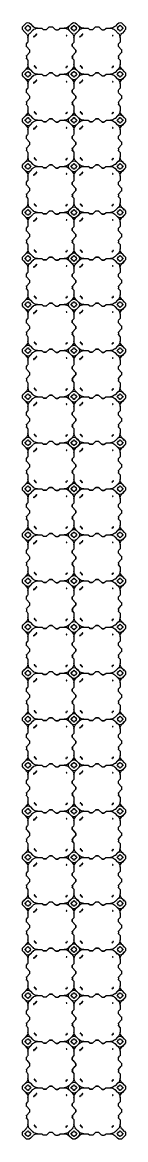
# Model space of a CAD drawing. Header units: millimetres. Extents: x -1612139 to -1260738, y 1141106 to 1536160.
# Drawn here: x -1325998 to -1324878, y 1169915 to 1182043 of the extents above; entities that cross this region are included whole.
import ezdxf

# ---------------------------------------------------------------- set-up
doc = ezdxf.new("R2010")
doc.units = ezdxf.units.MM
doc.header["$LTSCALE"] = 10
doc.layers.add('W-FLOAT_BOWL浮筒', color=253, linetype='CONTINUOUS')

# ---------------------------------------------------------------- blocks, each defined once
blk = doc.blocks.new('浮筒')
at = {"layer": 'W-FLOAT_BOWL浮筒'}
for p, q in [((49794, 2577), (49816, 2599)), ((49870, 2599), (49898, 2571)), ((49948, 2550), (49992, 2550)), ((50010, 2564), (49998, 2553)), ((50039, 2566), (50017, 2566)), ((50046, 2564), (50079, 2534)), ((50140, 2564), (50107, 2534)), ((50147, 2566), (50169, 2566)), ((50176, 2564), (50188, 2553)), ((50195, 2550), (50238, 2550)), ((50316, 2599), (50288, 2571)), ((50370, 2599), (50392, 2577)), ((49794, 2524), (49823, 2495)), ((49843, 2402), (49843, 2446)), ((49864, 2495), (49898, 2530)), ((50085, 2531), (50101, 2531)), ((50323, 2495), (50288, 2530)), ((50343, 2402), (50343, 2446)), ((50392, 2524), (50364, 2495)), ((49827, 2354), (49827, 2376)), ((49830, 2383), (49840, 2395)), ((49830, 2347), (49859, 2315)), ((49862, 2293), (49862, 2308)), ((50324, 2358), (50324, 2373)), ((50327, 2380), (50340, 2395)), ((50327, 2351), (50356, 2318)), ((50359, 2289), (50359, 2311)), ((49827, 2246), (49827, 2224)), ((49830, 2253), (49859, 2286)), ((49830, 2217), (49840, 2206)), ((49843, 2155), (49843, 2199)), ((50324, 2243), (50324, 2228)), ((50327, 2250), (50356, 2282)), ((50327, 2221), (50340, 2206)), ((50343, 2155), (50343, 2199)), ((49794, 2077), (49823, 2106)), ((49898, 2071), (49864, 2106)), ((50014, 2067), (49999, 2053)), ((50036, 2069), (50020, 2069)), ((50042, 2067), (50075, 2037)), ((50144, 2067), (50111, 2037)), ((50150, 2069), (50166, 2069)), ((50172, 2067), (50188, 2053)), ((50288, 2071), (50323, 2106)), ((50392, 2077), (50364, 2106)), ((49816, 2002), (49794, 2023)), ((49870, 2002), (49898, 2030)), ((49948, 2050), (49992, 2050)), ((50082, 2034), (50104, 2034)), ((50194, 2050), (50238, 2050)), ((50316, 2002), (50288, 2030)), ((50392, 2023), (50370, 2002))]:
    blk.add_line(p, q, dxfattribs=at)
for centre in [(49914, 2461), (49923, 2470), (49932, 2480), (50258, 2475), (50268, 2466), (49908, 2143), (49919, 2135), (49928, 2126), (49936, 2116), (50263, 2131)]:
    blk.add_circle(centre, 3.5, dxfattribs=at)
for centre, radius, start, end in [((49821, 2550), 38, 135, 225), ((49819, 2550), 7, 90, 270), ((49843, 2572), 38, 45, 135), ((49843, 2550), 25, 106.2602, 163.7398), ((49843, 2574), 7, 0, 180), ((49843, 2550), 25, 16.2602, 73.7398), ((49867, 2550), 7, 270, 90), ((49948, 2620), 70, 225, 270), ((49948, 2480), 70, 90, 135), ((49992, 2560), 10, 270, 312.2737), ((50017, 2556), 10, 90, 132.2737), ((50039, 2556), 10, 47.7263, 90), ((50147, 2556), 10, 90, 132.2737), ((50169, 2556), 10, 47.7263, 90), ((50195, 2560), 10, 227.7263, 270), ((50238, 2620), 70, 270, 315), ((50238, 2480), 70, 45, 90), ((50319, 2550), 7, 90, 270), ((50343, 2572), 38, 45, 135), ((50343, 2550), 25, 106.2602, 163.7398), ((50343, 2574), 7, 0, 180), ((50343, 2550), 25, 16.2602, 73.7398), ((50367, 2550), 7, 270, 90), ((50365, 2550), 38, 315, 45), ((49843, 2550), 25, 196.2602, 253.7398), ((49773, 2446), 70, 0, 45), ((49843, 2526), 7, 180, 0), ((49913, 2446), 70, 135, 180), ((49843, 2550), 25, 286.2602, 343.7398), ((50085, 2541), 10, 227.7263, 270), ((50101, 2541), 10, 270, 312.2737), ((50343, 2550), 25, 196.2602, 253.7398), ((50273, 2446), 70, 0, 45), ((50343, 2526), 7, 180, 0), ((50413, 2446), 70, 135, 180), ((50343, 2550), 25, 286.2602, 343.7398), ((49837, 2376), 10, 137.7263, 180), ((49837, 2354), 10, 180, 222.2737), ((49833, 2402), 10, 317.7263, 0), ((49852, 2308), 10, 0, 42.2737), ((50334, 2373), 10, 137.7263, 180), ((50334, 2358), 10, 180, 222.2737), ((50333, 2402), 10, 317.7263, 0), ((50349, 2311), 10, 0, 42.2737), ((49837, 2246), 10, 137.7263, 180), ((49837, 2224), 10, 180, 222.2737), ((49833, 2199), 10, 0, 42.2737), ((49852, 2293), 10, 317.7263, 0), ((50334, 2243), 10, 137.7263, 180), ((50334, 2228), 10, 180, 222.2737), ((50333, 2199), 10, 0, 42.2737), ((50349, 2289), 10, 317.7263, 0), ((49821, 2050), 38, 135, 225), ((49843, 2050), 25, 106.2602, 163.7398), ((49773, 2155), 70, 315, 0), ((49843, 2074), 7, 0, 180), ((49913, 2155), 70, 180, 225), ((49843, 2050), 25, 16.2602, 73.7398), ((49948, 2120), 70, 225, 270), ((50020, 2059), 10, 90, 132.2737), ((50036, 2059), 10, 47.7263, 90), ((50150, 2059), 10, 90, 132.2737), ((50166, 2059), 10, 47.7263, 90), ((50238, 2120), 70, 270, 315), ((50343, 2050), 25, 106.2602, 163.7398), ((50273, 2155), 70, 315, 0), ((50343, 2074), 7, 0, 180), ((50413, 2155), 70, 180, 225), ((50343, 2050), 25, 16.2602, 73.7398), ((50365, 2050), 38, 315, 45), ((49819, 2050), 7, 90, 270), ((49843, 2028), 38, 225, 315), ((49843, 2050), 25, 196.2602, 253.7398), ((49843, 2026), 7, 180, 0), ((49843, 2050), 25, 286.2602, 343.7398), ((49867, 2050), 7, 270, 90), ((49948, 1980), 70, 90, 135), ((49992, 2060), 10, 270, 312.2737), ((50082, 2044), 10, 227.7263, 270), ((50104, 2044), 10, 270, 312.2737), ((50194, 2060), 10, 227.7263, 270), ((50238, 1980), 70, 45, 90), ((50319, 2050), 7, 90, 270), ((50343, 2028), 38, 225, 315), ((50343, 2050), 25, 196.2602, 253.7398), ((50343, 2026), 7, 180, 0), ((50343, 2050), 25, 286.2602, 343.7398), ((50367, 2050), 7, 270, 90)]:
    blk.add_arc(centre, radius, start, end, dxfattribs=at)

msp = doc.modelspace()

# ---------------------------------------------------------------- block references
at = {"layer": 'W-FLOAT_BOWL浮筒', "xscale": -1, "rotation": 180}
for p in [(-1375780.7, 1184029.4), (-1375280.7, 1184029.4), (-1375780.7, 1183529.4), (-1375280.7, 1183529.4), (-1375780.7, 1183029.4), (-1375280.7, 1183029.4), (-1375780.7, 1182529.4), (-1375280.7, 1182529.4), (-1375780.7, 1182029.4), (-1375280.7, 1182029.4), (-1375780.7, 1181529.4), (-1375280.7, 1181529.4), (-1375780.7, 1181029.4), (-1375280.7, 1181029.4), (-1375780.7, 1180529.4), (-1375280.7, 1180529.4), (-1375780.7, 1180029.4), (-1375280.7, 1180029.4), (-1375780.7, 1179529.4), (-1375280.7, 1179529.4), (-1375780.7, 1179029.4), (-1375280.7, 1179029.4), (-1375780.7, 1178529.4), (-1375280.7, 1178529.4), (-1375780.7, 1178029.4), (-1375280.7, 1178029.4), (-1375780.7, 1177529.4), (-1375280.7, 1177529.4), (-1375780.7, 1177029.4), (-1375280.7, 1177029.4), (-1375780.7, 1176529.4), (-1375280.7, 1176529.4), (-1375780.7, 1176029.4), (-1375280.7, 1176029.4), (-1375780.7, 1175529.4), (-1375280.7, 1175529.4), (-1375780.7, 1175029.4), (-1375280.7, 1175029.4), (-1375780.7, 1174529.4), (-1375280.7, 1174529.4), (-1375780.7, 1174029.4), (-1375280.7, 1174029.4), (-1375780.7, 1173529.4), (-1375280.7, 1173529.4), (-1375780.7, 1173029.4), (-1375280.7, 1173029.4), (-1375780.7, 1172529.4), (-1375280.7, 1172529.4)]:
    msp.add_blockref('浮筒', p, dxfattribs=at)

doc.saveas('drawing.dxf')
